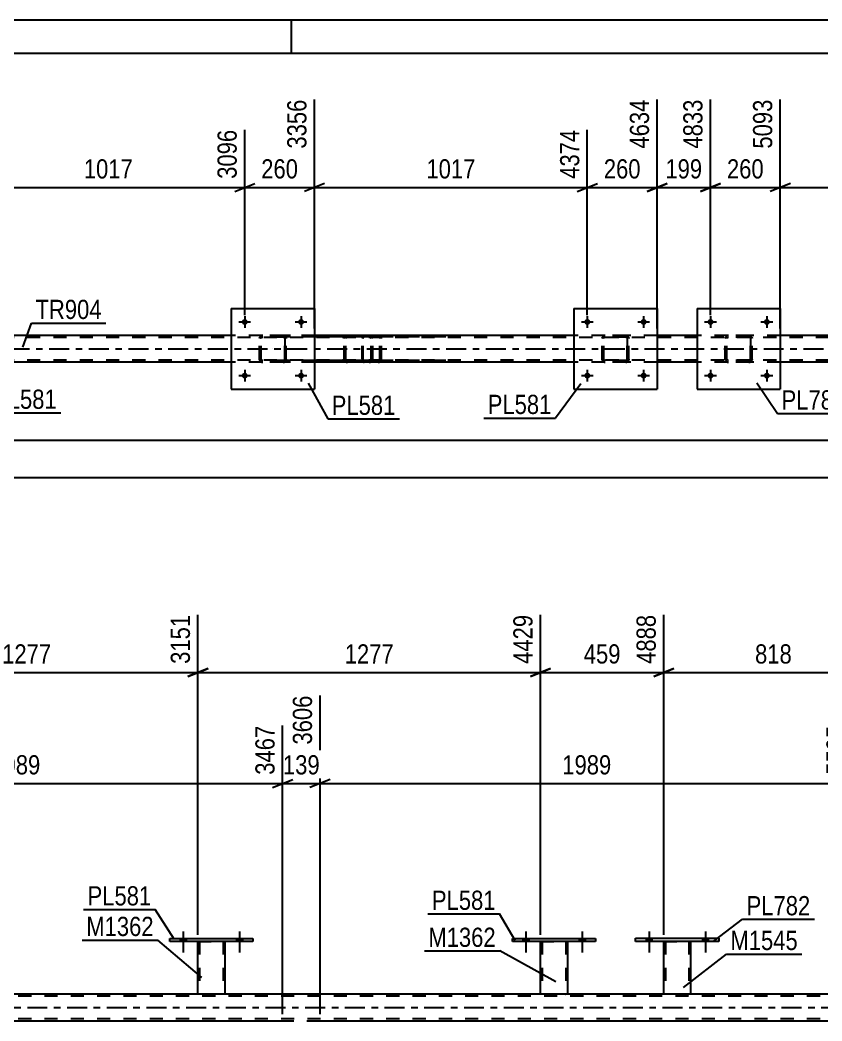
# Model space of a CAD drawing. Header units: millimetres. Extents: x 0 to 841, y 0 to 594.
# Drawn here: x 170.5 to 290.1, y 444.8 to 594 of the extents above; entities that cross this region are included whole.
import ezdxf

# ---------------------------------------------------------------- set-up
doc = ezdxf.new("R2010")
doc.units = ezdxf.units.MM
doc.linetypes.add('DXK_LINE_DOT2', pattern=[3.9198, 1.9599, -1.9599])
doc.linetypes.add('DXK_LINE_DOT3', pattern=[5.9187, 2.979, -0.9799, 0.9799, -0.9799])
doc.styles.add('Arial Narrow', font='ARIALN.TTF', dxfattribs={"height": 0.2})

# ---------------------------------------------------------------- blocks, each defined once
blk = doc.blocks.new('Unknown-283133210-1135')
at = {"color": 5, "linetype": 'Continuous'}
for p, q in [((841, 594), (0, 594)), ((211, 589), (211, 594)), ((836, 589), (5, 589))]:
    blk.add_line(p, q, dxfattribs=at)
blk = doc.blocks.new('Part-283133210-3733 - 3722')
at = {"color": 7, "linetype": 'DXK_LINE_DOT2'}
for p, q in [((741.94, 546.67), (80.19, 546.67)), ((214.45, 546.99), (202.05, 546.99)), ((265.53, 546.99), (253.13, 546.99)), ((283.9, 546.99), (271.5, 546.99)), ((741.94, 543.31), (80.19, 543.31)), ((214.45, 542.99), (202.05, 542.99)), ((265.53, 542.99), (253.13, 542.99)), ((283.9, 542.99), (271.5, 542.99))]:
    blk.add_line(p, q, dxfattribs=at)
at = {"color": 2, "linetype": 'Continuous'}
for p, q in [((202.05, 546.99), (163.37, 546.99)), ((253.13, 546.99), (214.45, 546.99)), ((271.5, 546.99), (265.53, 546.99)), ((304.21, 546.99), (283.9, 546.99)), ((202.05, 542.99), (163.37, 542.99)), ((253.13, 542.99), (214.45, 542.99)), ((271.5, 542.99), (265.53, 542.99)), ((304.21, 542.99), (283.9, 542.99))]:
    blk.add_line(p, q, dxfattribs=at)
at = {"color": 7, "linetype": 'DXK_LINE_DOT3'}
blk.add_line((80.19, 544.99), (741.94, 544.99), dxfattribs=at)
blk = doc.blocks.new('Part-283133210-3748 - 3722')
at = {"color": 2, "linetype": 'Continuous'}
for p, q in [((271.5, 550.98), (271.5, 538.98)), ((271.5, 550.98), (283.9, 550.98)), ((283.9, 550.98), (283.9, 538.98)), ((271.5, 538.98), (283.9, 538.98))]:
    blk.add_line(p, q, dxfattribs=at)
blk = doc.blocks.new('Part-283133210-3749 - 3722')
at = {"color": 7, "linetype": 'DXK_LINE_DOT2'}
for p, q in [((275.7, 546.5), (275.73, 546.69)), ((275.73, 546.69), (275.7, 546.5)), ((275.7, 543.46), (275.7, 546.5)), ((275.7, 543.46), (275.7, 546.5)), ((275.94, 546.5), (275.96, 546.6)), ((275.94, 543.46), (275.94, 546.5)), ((275.94, 543.46), (275.94, 546.5)), ((275.96, 546.6), (276.01, 546.67)), ((275.99, 546.95), (276.18, 546.98)), ((276.18, 546.98), (275.99, 546.95)), ((276.01, 546.67), (276.08, 546.73)), ((276.08, 546.73), (276.18, 546.74)), ((279.22, 546.98), (276.18, 546.98)), ((279.22, 546.74), (276.18, 546.74)), ((279.22, 546.98), (279.4, 546.95)), ((279.4, 546.95), (279.22, 546.98)), ((279.22, 546.74), (279.31, 546.73)), ((279.31, 546.73), (279.39, 546.67)), ((279.39, 546.67), (279.44, 546.6)), ((279.44, 546.6), (279.46, 546.5)), ((279.46, 543.46), (279.46, 546.5)), ((279.46, 546.5), (279.46, 543.46)), ((279.66, 546.69), (279.7, 546.5)), ((279.7, 546.5), (279.66, 546.69)), ((279.7, 543.46), (279.7, 546.5)), ((279.7, 543.46), (279.7, 546.5)), ((275.73, 543.28), (275.7, 543.46)), ((275.7, 543.46), (275.73, 543.28)), ((275.96, 543.37), (275.94, 543.46)), ((276.01, 543.3), (275.96, 543.37)), ((276.08, 543.24), (276.01, 543.3)), ((276.18, 543.22), (276.08, 543.24)), ((279.22, 543.22), (276.18, 543.22)), ((279.31, 543.24), (279.22, 543.22)), ((279.39, 543.3), (279.31, 543.24)), ((279.44, 543.37), (279.39, 543.3)), ((279.46, 543.46), (279.44, 543.37)), ((279.7, 543.46), (279.66, 543.28)), ((279.66, 543.28), (279.7, 543.46)), ((276.18, 542.98), (275.99, 543.02)), ((275.99, 543.02), (276.18, 542.98)), ((279.22, 542.98), (276.18, 542.98)), ((279.4, 543.02), (279.22, 542.98)), ((279.22, 542.98), (279.4, 543.02))]:
    blk.add_line(p, q, dxfattribs=at)
at = {"color": 7, "linetype": 'DXK_LINE_DOT3'}
blk.add_line((277.7, 544.98), (277.7, 544.98), dxfattribs=at)
at = {"color": 7, "linetype": 'DXK_LINE_DOT2'}
for centre, start, end in [((276.18, 546.5), 112.5, 157.5), ((276.18, 546.5), 112.5, 157.5), ((279.22, 546.5), 22.5, 67.5), ((279.22, 546.5), 22.5, 67.5), ((276.18, 543.46), 202.5, 247.5), ((276.18, 543.46), 202.5, 247.5), ((279.22, 543.46), 292.5, 337.5), ((279.22, 543.46), 292.5, 337.5)]:
    blk.add_arc(centre, 0.48, start, end, dxfattribs=at)
blk = doc.blocks.new('Part-283133210-3895 - 3722')
at = {"color": 7, "linetype": 'DXK_LINE_DOT2'}
for p, q in [((221.61, 546.69), (221.58, 546.51)), ((221.58, 543.47), (221.58, 546.51)), ((221.66, 546.85), (221.61, 546.69)), ((221.75, 546.95), (221.66, 546.85)), ((221.72, 546.51), (221.73, 546.6)), ((221.72, 543.47), (221.72, 546.51)), ((221.73, 546.6), (221.76, 546.68)), ((221.86, 546.99), (221.75, 546.95)), ((221.76, 546.68), (221.8, 546.73)), ((221.8, 546.73), (221.86, 546.75)), ((234.01, 546.99), (221.86, 546.99)), ((234.01, 546.75), (221.86, 546.75)), ((223.13, 546.75), (223.13, 546.99)), ((224.14, 546.95), (223.95, 546.99)), ((223.95, 546.75), (224.04, 546.73)), ((224.04, 546.73), (224.12, 546.68)), ((224.12, 546.68), (224.18, 546.6)), ((224.18, 546.6), (224.2, 546.51)), ((224.2, 543.47), (224.2, 546.51)), ((224.43, 546.59), (224.41, 546.69)), ((224.45, 546.51), (224.43, 546.59)), ((224.45, 543.47), (224.45, 546.51)), ((221.58, 543.47), (221.61, 543.28)), ((221.61, 543.28), (221.66, 543.13)), ((221.73, 543.37), (221.72, 543.47)), ((221.76, 543.3), (221.73, 543.37)), ((221.8, 543.24), (221.76, 543.3)), ((221.86, 543.23), (221.8, 543.24)), ((234.01, 543.23), (221.86, 543.23)), ((223.13, 542.99), (223.13, 543.23)), ((224.04, 543.24), (223.95, 543.23)), ((224.12, 543.3), (224.04, 543.24)), ((224.18, 543.37), (224.12, 543.3)), ((224.2, 543.47), (224.18, 543.37)), ((224.41, 543.28), (224.43, 543.38)), ((224.43, 543.38), (224.45, 543.47)), ((221.66, 543.13), (221.75, 543.02)), ((221.75, 543.02), (221.86, 542.99)), ((234.01, 542.99), (221.86, 542.99)), ((223.95, 542.99), (224.14, 543.02))]:
    blk.add_line(p, q, dxfattribs=at)
for centre, start, end in [((223.96, 546.49), 23.8494, 68.8059), ((223.96, 543.48), 291.1941, 336.1506)]:
    blk.add_arc(centre, 0.492, start, end, dxfattribs=at)
blk = doc.blocks.new('Part-283133210-3764 - 3722')
at = {"color": 2, "linetype": 'Continuous'}
for p, q in [((202.05, 550.98), (202.05, 538.98)), ((202.05, 550.98), (214.45, 550.98)), ((214.45, 550.98), (214.45, 538.98)), ((202.05, 538.98), (214.45, 538.98))]:
    blk.add_line(p, q, dxfattribs=at)
blk = doc.blocks.new('Part-283133210-3765 - 3722')
at = {"color": 7, "linetype": 'DXK_LINE_DOT2'}
for p, q in [((206.25, 546.5), (206.29, 546.69)), ((206.29, 546.69), (206.25, 546.5)), ((206.25, 543.46), (206.25, 546.5)), ((206.25, 543.46), (206.25, 546.5)), ((206.49, 546.5), (206.51, 546.6)), ((206.49, 543.46), (206.49, 546.5)), ((206.49, 543.46), (206.49, 546.5)), ((206.51, 546.6), (206.56, 546.67)), ((206.55, 546.95), (206.73, 546.98)), ((206.73, 546.98), (206.55, 546.95)), ((206.56, 546.67), (206.64, 546.73)), ((206.64, 546.73), (206.73, 546.74)), ((209.77, 546.98), (206.73, 546.98)), ((209.77, 546.74), (206.73, 546.74)), ((209.77, 546.98), (209.96, 546.95)), ((209.96, 546.95), (209.77, 546.98)), ((209.77, 546.74), (209.86, 546.73)), ((209.86, 546.73), (209.94, 546.67)), ((209.94, 546.67), (209.99, 546.6)), ((209.99, 546.6), (210.01, 546.5)), ((210.01, 543.46), (210.01, 546.5)), ((210.01, 546.5), (210.01, 543.46)), ((210.22, 546.69), (210.25, 546.5)), ((210.25, 546.5), (210.22, 546.69)), ((210.25, 543.46), (210.25, 546.5)), ((210.25, 543.46), (210.25, 546.5)), ((206.29, 543.28), (206.25, 543.46)), ((206.25, 543.46), (206.29, 543.28)), ((206.51, 543.37), (206.49, 543.46)), ((206.56, 543.3), (206.51, 543.37)), ((206.64, 543.24), (206.56, 543.3)), ((206.73, 543.22), (206.64, 543.24)), ((209.77, 543.22), (206.73, 543.22)), ((209.86, 543.24), (209.77, 543.22)), ((209.94, 543.3), (209.86, 543.24)), ((209.99, 543.37), (209.94, 543.3)), ((210.01, 543.46), (209.99, 543.37)), ((210.25, 543.46), (210.22, 543.28)), ((210.22, 543.28), (210.25, 543.46)), ((206.73, 542.98), (206.55, 543.02)), ((206.55, 543.02), (206.73, 542.98)), ((209.77, 542.98), (206.73, 542.98)), ((209.96, 543.02), (209.77, 542.98)), ((209.77, 542.98), (209.96, 543.02))]:
    blk.add_line(p, q, dxfattribs=at)
at = {"color": 7, "linetype": 'DXK_LINE_DOT3'}
blk.add_line((208.25, 544.98), (208.25, 544.98), dxfattribs=at)
at = {"color": 7, "linetype": 'DXK_LINE_DOT2'}
for centre, start, end in [((206.73, 546.5), 112.5, 157.5), ((206.73, 546.5), 112.5, 157.5), ((209.77, 546.5), 22.5, 67.5), ((209.77, 546.5), 22.5, 67.5), ((206.73, 543.46), 202.5, 247.5), ((206.73, 543.46), 202.5, 247.5), ((209.77, 543.46), 292.5, 337.5), ((209.77, 543.46), 292.5, 337.5)]:
    blk.add_arc(centre, 0.48, start, end, dxfattribs=at)
blk = doc.blocks.new('Part-283133210-3770 - 3722')
at = {"color": 2, "linetype": 'Continuous'}
for p, q in [((253.13, 550.98), (253.13, 538.98)), ((253.13, 550.98), (265.53, 550.98)), ((265.53, 550.98), (265.53, 538.98)), ((253.13, 538.98), (265.53, 538.98))]:
    blk.add_line(p, q, dxfattribs=at)
blk = doc.blocks.new('Part-283133210-3771 - 3722')
at = {"color": 7, "linetype": 'DXK_LINE_DOT2'}
for p, q in [((257.33, 546.5), (257.37, 546.69)), ((257.37, 546.69), (257.33, 546.5)), ((257.33, 543.46), (257.33, 546.5)), ((257.33, 543.46), (257.33, 546.5)), ((257.57, 546.5), (257.59, 546.6)), ((257.57, 543.46), (257.57, 546.5)), ((257.57, 543.46), (257.57, 546.5)), ((257.59, 546.6), (257.64, 546.67)), ((257.63, 546.95), (257.81, 546.98)), ((257.81, 546.98), (257.63, 546.95)), ((257.64, 546.67), (257.72, 546.73)), ((257.72, 546.73), (257.81, 546.74)), ((260.85, 546.98), (257.81, 546.98)), ((260.85, 546.74), (257.81, 546.74)), ((260.85, 546.98), (261.04, 546.95)), ((261.04, 546.95), (260.85, 546.98)), ((260.85, 546.74), (260.94, 546.73)), ((260.94, 546.73), (261.02, 546.67)), ((261.02, 546.67), (261.07, 546.6)), ((261.07, 546.6), (261.09, 546.5)), ((261.09, 543.46), (261.09, 546.5)), ((261.09, 546.5), (261.09, 543.46)), ((261.3, 546.69), (261.33, 546.5)), ((261.33, 546.5), (261.3, 546.69)), ((261.33, 543.46), (261.33, 546.5)), ((261.33, 543.46), (261.33, 546.5)), ((257.37, 543.28), (257.33, 543.46)), ((257.33, 543.46), (257.37, 543.28)), ((257.59, 543.37), (257.57, 543.46)), ((257.64, 543.3), (257.59, 543.37)), ((257.72, 543.24), (257.64, 543.3)), ((257.81, 543.22), (257.72, 543.24)), ((260.85, 543.22), (257.81, 543.22)), ((260.94, 543.24), (260.85, 543.22)), ((261.02, 543.3), (260.94, 543.24)), ((261.07, 543.37), (261.02, 543.3)), ((261.09, 543.46), (261.07, 543.37)), ((261.33, 543.46), (261.3, 543.28)), ((261.3, 543.28), (261.33, 543.46)), ((257.81, 542.98), (257.63, 543.02)), ((257.63, 543.02), (257.81, 542.98)), ((260.85, 542.98), (257.81, 542.98)), ((261.04, 543.02), (260.85, 542.98)), ((260.85, 542.98), (261.04, 543.02))]:
    blk.add_line(p, q, dxfattribs=at)
at = {"color": 7, "linetype": 'DXK_LINE_DOT3'}
blk.add_line((259.33, 544.98), (259.33, 544.98), dxfattribs=at)
at = {"color": 7, "linetype": 'DXK_LINE_DOT2'}
for centre, start, end in [((257.81, 546.5), 112.5, 157.5), ((257.81, 546.5), 112.5, 157.5), ((260.85, 546.5), 22.5, 67.5), ((260.85, 546.5), 22.5, 67.5), ((257.81, 543.46), 202.5, 247.5), ((257.81, 543.46), 202.5, 247.5), ((260.85, 543.46), 292.5, 337.5), ((260.85, 543.46), 292.5, 337.5)]:
    blk.add_arc(centre, 0.48, start, end, dxfattribs=at)
blk = doc.blocks.new('Part-283133210-3902 - 3722')
at = {"color": 7, "linetype": 'DXK_LINE_DOT2'}
for p, q in [((222.62, 546.99), (207.63, 546.99)), ((222.62, 546.75), (207.63, 546.75)), ((218.89, 546.59), (218.88, 546.51)), ((218.88, 543.47), (218.88, 546.51)), ((218.91, 546.69), (218.89, 546.59)), ((219.13, 546.51), (219.15, 546.6)), ((219.13, 543.47), (219.13, 546.51)), ((219.15, 546.6), (219.21, 546.68)), ((219.39, 546.99), (219.19, 546.95)), ((219.21, 546.68), (219.29, 546.73)), ((219.29, 546.73), (219.39, 546.75)), ((222.82, 546.95), (222.62, 546.99)), ((222.62, 546.75), (222.72, 546.73)), ((222.72, 546.73), (222.8, 546.68)), ((222.8, 546.68), (222.86, 546.6)), ((222.86, 546.6), (222.88, 546.51)), ((222.88, 543.47), (222.88, 546.51)), ((223.11, 546.59), (223.09, 546.69)), ((223.13, 546.51), (223.11, 546.59)), ((223.13, 543.47), (223.13, 546.51)), ((222.62, 543.23), (207.63, 543.23)), ((218.88, 543.47), (218.89, 543.38)), ((218.89, 543.38), (218.91, 543.28)), ((219.15, 543.37), (219.13, 543.47)), ((219.21, 543.3), (219.15, 543.37)), ((219.29, 543.24), (219.21, 543.3)), ((219.39, 543.23), (219.29, 543.24)), ((222.72, 543.24), (222.62, 543.23)), ((222.8, 543.3), (222.72, 543.24)), ((222.86, 543.37), (222.8, 543.3)), ((222.88, 543.47), (222.86, 543.37)), ((223.09, 543.28), (223.11, 543.38)), ((223.11, 543.38), (223.13, 543.47)), ((222.62, 542.99), (207.63, 542.99)), ((219.19, 543.02), (219.39, 542.99)), ((222.62, 542.99), (222.82, 543.02))]:
    blk.add_line(p, q, dxfattribs=at)
for centre, start, end in [((219.37, 546.49), 110.7583, 155.68), ((222.64, 546.49), 24.32, 69.2417), ((219.37, 543.49), 204.32, 249.2417), ((222.64, 543.49), 290.7583, 335.68)]:
    blk.add_arc(centre, 0.496, start, end, dxfattribs=at)
blk = doc.blocks.new('Bolt-283133210-3991 - 3722')
at = {"linetype": 'Continuous'}
for points in [[(255.57, 540.99, -1), (254.69, 540.99, -1)], [(263.97, 540.99, -1), (263.09, 540.99, -1)]]:
    blk.add_hatch(color=1, dxfattribs=at).paths.add_polyline_path(points)
at = {"color": 1, "linetype": 'Continuous'}
for p, q in [((255.13, 541.87), (255.13, 540.11)), ((263.53, 541.87), (263.53, 540.11)), ((254.25, 540.99), (256.01, 540.99)), ((262.65, 540.99), (264.41, 540.99))]:
    blk.add_line(p, q, dxfattribs=at)
blk = doc.blocks.new('Bolt-283133210-3992 - 3722')
at = {"linetype": 'Continuous'}
for points in [[(255.57, 548.99, -1), (254.69, 548.99, -1)], [(263.97, 548.99, -1), (263.09, 548.99, -1)]]:
    blk.add_hatch(color=1, dxfattribs=at).paths.add_polyline_path(points)
at = {"color": 1, "linetype": 'Continuous'}
for p, q in [((255.13, 549.87), (255.13, 548.11)), ((263.53, 549.87), (263.53, 548.11)), ((254.25, 548.99), (256.01, 548.99)), ((262.65, 548.99), (264.41, 548.99))]:
    blk.add_line(p, q, dxfattribs=at)
blk = doc.blocks.new('Bolt-283133210-3993 - 3722')
at = {"linetype": 'Continuous'}
for points in [[(204.49, 540.99, -1), (203.61, 540.99, -1)], [(212.89, 540.99, -1), (212.01, 540.99, -1)]]:
    blk.add_hatch(color=1, dxfattribs=at).paths.add_polyline_path(points)
at = {"color": 1, "linetype": 'Continuous'}
for p, q in [((204.05, 541.87), (204.05, 540.11)), ((212.45, 541.87), (212.45, 540.11)), ((203.17, 540.99), (204.93, 540.99)), ((211.57, 540.99), (213.33, 540.99))]:
    blk.add_line(p, q, dxfattribs=at)
blk = doc.blocks.new('Bolt-283133210-3994 - 3722')
at = {"linetype": 'Continuous'}
for points in [[(204.49, 548.99, -1), (203.61, 548.99, -1)], [(212.89, 548.99, -1), (212.01, 548.99, -1)]]:
    blk.add_hatch(color=1, dxfattribs=at).paths.add_polyline_path(points)
at = {"color": 1, "linetype": 'Continuous'}
for p, q in [((204.05, 549.87), (204.05, 548.11)), ((212.45, 549.87), (212.45, 548.11)), ((203.17, 548.99), (204.93, 548.99)), ((211.57, 548.99), (213.33, 548.99))]:
    blk.add_line(p, q, dxfattribs=at)
blk = doc.blocks.new('Bolt-283133210-3999 - 3722')
at = {"linetype": 'Continuous'}
for points in [[(273.94, 540.99, -1), (273.06, 540.99, -1)], [(282.34, 540.99, -1), (281.46, 540.99, -1)]]:
    blk.add_hatch(color=1, dxfattribs=at).paths.add_polyline_path(points)
at = {"color": 1, "linetype": 'Continuous'}
for p, q in [((273.5, 541.87), (273.5, 540.11)), ((281.9, 541.87), (281.9, 540.11)), ((272.62, 540.99), (274.38, 540.99)), ((281.02, 540.99), (282.78, 540.99))]:
    blk.add_line(p, q, dxfattribs=at)
blk = doc.blocks.new('Bolt-283133210-4011 - 3722')
at = {"linetype": 'Continuous'}
for points in [[(273.94, 548.99, -1), (273.06, 548.99, -1)], [(282.34, 548.99, -1), (281.46, 548.99, -1)]]:
    blk.add_hatch(color=1, dxfattribs=at).paths.add_polyline_path(points)
at = {"color": 1, "linetype": 'Continuous'}
for p, q in [((273.5, 549.87), (273.5, 548.11)), ((281.9, 549.87), (281.9, 548.11)), ((272.62, 548.99), (274.38, 548.99)), ((281.02, 548.99), (282.78, 548.99))]:
    blk.add_line(p, q, dxfattribs=at)
blk = doc.blocks.new('Bolt-283133210-1954 - 1918')
at = {"linetype": 'Continuous'}
for points in [[(263.89, 456.63), (264.77, 456.63), (264.77, 457.11), (263.89, 457.11)], [(272.29, 456.63), (273.17, 456.63), (273.17, 457.11), (272.29, 457.11)]]:
    blk.add_hatch(color=1, dxfattribs=at).paths.add_polyline_path(points)
at = {"color": 1, "linetype": 'Continuous'}
for p, q in [((264.33, 458.11), (264.33, 454.99)), ((272.73, 458.11), (272.73, 454.99)), ((263.89, 457.11), (263.89, 456.63)), ((264.77, 457.11), (264.77, 456.63)), ((272.29, 457.11), (272.29, 456.63)), ((273.17, 457.11), (273.17, 456.63))]:
    blk.add_line(p, q, dxfattribs=at)
blk = doc.blocks.new('Part-283133210-2022 - 1918')
at = {"color": 7, "linetype": 'DXK_LINE_DOT2'}
for p, q in [((732.77, 448.46), (71.02, 448.46)), ((201.08, 448.78), (197.08, 448.78)), ((252.16, 448.78), (248.16, 448.78)), ((732.77, 445.1), (71.02, 445.1)), ((215.28, 444.78), (209.7, 444.78))]:
    blk.add_line(p, q, dxfattribs=at)
at = {"color": 2, "linetype": 'Continuous'}
for p, q in [((197.08, 448.78), (150, 448.78)), ((248.16, 448.78), (201.08, 448.78)), ((299.24, 448.78), (252.16, 448.78)), ((209.7, 444.78), (130.14, 444.78)), ((294.84, 444.78), (215.28, 444.78))]:
    blk.add_line(p, q, dxfattribs=at)
at = {"color": 7, "linetype": 'DXK_LINE_DOT3'}
blk.add_line((71.02, 446.78), (732.77, 446.78), dxfattribs=at)
blk = doc.blocks.new('Bolt-283133210-1959 - 1918')
at = {"linetype": 'Continuous'}
for points in [[(194.44, 456.62), (195.32, 456.62), (195.32, 457.1), (194.44, 457.1)], [(202.84, 456.62), (203.72, 456.62), (203.72, 457.1), (202.84, 457.1)]]:
    blk.add_hatch(color=1, dxfattribs=at).paths.add_polyline_path(points)
at = {"color": 1, "linetype": 'Continuous'}
for p, q in [((194.88, 458.1), (194.88, 454.98)), ((203.28, 458.1), (203.28, 454.98)), ((194.44, 457.1), (194.44, 456.62)), ((195.32, 457.1), (195.32, 456.62)), ((202.84, 457.1), (202.84, 456.62)), ((203.72, 457.1), (203.72, 456.62))]:
    blk.add_line(p, q, dxfattribs=at)
blk = doc.blocks.new('Bolt-283133210-1960 - 1918')
at = {"linetype": 'Continuous'}
for points in [[(194.44, 456.62), (195.32, 456.62), (195.32, 457.1), (194.44, 457.1)], [(202.84, 456.62), (203.72, 456.62), (203.72, 457.1), (202.84, 457.1)]]:
    blk.add_hatch(color=1, dxfattribs=at).paths.add_polyline_path(points)
at = {"color": 1, "linetype": 'Continuous'}
for p, q in [((194.88, 458.1), (194.88, 454.98)), ((203.28, 458.1), (203.28, 454.98)), ((194.44, 457.1), (194.44, 456.62)), ((195.32, 457.1), (195.32, 456.62)), ((202.84, 457.1), (202.84, 456.62)), ((203.72, 457.1), (203.72, 456.62))]:
    blk.add_line(p, q, dxfattribs=at)
blk = doc.blocks.new('Bolt-283133210-1961 - 1918')
at = {"linetype": 'Continuous'}
for points in [[(245.52, 456.62), (246.4, 456.62), (246.4, 457.1), (245.52, 457.1)], [(253.92, 456.62), (254.8, 456.62), (254.8, 457.1), (253.92, 457.1)]]:
    blk.add_hatch(color=1, dxfattribs=at).paths.add_polyline_path(points)
at = {"color": 1, "linetype": 'Continuous'}
for p, q in [((245.96, 458.1), (245.96, 454.98)), ((254.36, 458.1), (254.36, 454.98)), ((245.52, 457.1), (245.52, 456.62)), ((246.4, 457.1), (246.4, 456.62)), ((253.92, 457.1), (253.92, 456.62)), ((254.8, 457.1), (254.8, 456.62))]:
    blk.add_line(p, q, dxfattribs=at)
blk = doc.blocks.new('Bolt-283133210-1962 - 1918')
at = {"linetype": 'Continuous'}
for points in [[(245.52, 456.62), (246.4, 456.62), (246.4, 457.1), (245.52, 457.1)], [(253.92, 456.62), (254.8, 456.62), (254.8, 457.1), (253.92, 457.1)]]:
    blk.add_hatch(color=1, dxfattribs=at).paths.add_polyline_path(points)
at = {"color": 1, "linetype": 'Continuous'}
for p, q in [((245.96, 458.1), (245.96, 454.98)), ((254.36, 458.1), (254.36, 454.98)), ((245.52, 457.1), (245.52, 456.62)), ((246.4, 457.1), (246.4, 456.62)), ((253.92, 457.1), (253.92, 456.62)), ((254.8, 457.1), (254.8, 456.62))]:
    blk.add_line(p, q, dxfattribs=at)
blk = doc.blocks.new('Part-283133210-2077 - 1918')
at = {"color": 2, "linetype": 'Continuous'}
for p, q in [((262.33, 456.63), (262.33, 457.11)), ((262.33, 457.11), (274.73, 457.11)), ((274.73, 456.63), (262.33, 456.63)), ((274.73, 457.11), (274.73, 456.63))]:
    blk.add_line(p, q, dxfattribs=at)
blk = doc.blocks.new('Part-283133210-2082 - 1918')
at = {"color": 2, "linetype": 'Continuous'}
for p, q in [((266.53, 448.79), (266.53, 456.63)), ((270.53, 456.63), (270.53, 448.79)), ((270.49, 448.79), (266.53, 448.79)), ((270.53, 448.79), (270.49, 448.79))]:
    blk.add_line(p, q, dxfattribs=at)
at = {"color": 7, "linetype": 'DXK_LINE_DOT2'}
for p, q in [((266.53, 456.63), (270.53, 456.63)), ((266.53, 456.63), (266.53, 456.63)), ((266.53, 456.63), (266.53, 456.63)), ((266.77, 456.63), (266.77, 448.79)), ((270.29, 456.63), (270.29, 448.79)), ((270.53, 456.63), (270.53, 456.63)), ((270.53, 456.63), (270.53, 456.63)), ((270.21, 448.79), (270.23, 448.79)), ((270.23, 448.79), (270.27, 448.79)), ((270.27, 448.79), (270.29, 448.79))]:
    blk.add_line(p, q, dxfattribs=at)
blk = doc.blocks.new('Part-283133210-2127 - 1918')
at = {"color": 2, "linetype": 'Continuous'}
for p, q in [((192.88, 456.62), (192.88, 457.1)), ((192.88, 457.1), (205.28, 457.1)), ((205.28, 456.62), (192.88, 456.62)), ((205.28, 457.1), (205.28, 456.62))]:
    blk.add_line(p, q, dxfattribs=at)
blk = doc.blocks.new('Part-283133210-2132 - 1918')
at = {"color": 7, "linetype": 'DXK_LINE_DOT2'}
for p, q in [((197.08, 456.63), (201.08, 456.63)), ((197.08, 456.62), (197.08, 456.63)), ((197.08, 456.63), (197.08, 456.62)), ((197.32, 456.63), (197.32, 448.78)), ((200.84, 456.63), (200.84, 448.78)), ((201.08, 456.63), (201.08, 456.62)), ((201.08, 456.62), (201.08, 456.63)), ((200.82, 448.78), (200.84, 448.78))]:
    blk.add_line(p, q, dxfattribs=at)
at = {"color": 2, "linetype": 'Continuous'}
for p, q in [((197.08, 448.78), (197.08, 456.62)), ((201.08, 456.62), (201.08, 448.78)), ((201.04, 448.78), (197.08, 448.78)), ((201.08, 448.78), (201.04, 448.78))]:
    blk.add_line(p, q, dxfattribs=at)
blk = doc.blocks.new('Part-283133210-2137 - 1918')
at = {"color": 2, "linetype": 'Continuous'}
for p, q in [((243.96, 456.62), (243.96, 457.1)), ((243.96, 457.1), (256.36, 457.1)), ((256.36, 456.62), (243.96, 456.62)), ((256.36, 457.1), (256.36, 456.62))]:
    blk.add_line(p, q, dxfattribs=at)
blk = doc.blocks.new('Part-283133210-2142 - 1918')
at = {"color": 7, "linetype": 'DXK_LINE_DOT2'}
for p, q in [((248.16, 456.63), (252.16, 456.63)), ((248.16, 456.62), (248.16, 456.63)), ((248.16, 456.63), (248.16, 456.62)), ((248.4, 456.63), (248.4, 448.78)), ((251.92, 456.63), (251.92, 448.78)), ((252.16, 456.63), (252.16, 456.62)), ((252.16, 456.62), (252.16, 456.63)), ((251.9, 448.78), (251.92, 448.78))]:
    blk.add_line(p, q, dxfattribs=at)
at = {"color": 2, "linetype": 'Continuous'}
for p, q in [((248.16, 448.78), (248.16, 456.62)), ((252.16, 456.62), (252.16, 448.78)), ((252.12, 448.78), (248.16, 448.78)), ((252.16, 448.78), (252.12, 448.78))]:
    blk.add_line(p, q, dxfattribs=at)
blk = doc.blocks.new('Bolt-283133210-2453 - 1918')
at = {"linetype": 'Continuous'}
for points in [[(263.89, 456.63), (264.77, 456.63), (264.77, 457.11), (263.89, 457.11)], [(272.29, 456.63), (273.17, 456.63), (273.17, 457.11), (272.29, 457.11)]]:
    blk.add_hatch(color=1, dxfattribs=at).paths.add_polyline_path(points)
at = {"color": 1, "linetype": 'Continuous'}
for p, q in [((264.33, 458.11), (264.33, 454.99)), ((272.73, 458.11), (272.73, 454.99)), ((263.89, 457.11), (263.89, 456.63)), ((264.77, 457.11), (264.77, 456.63)), ((272.29, 457.11), (272.29, 456.63)), ((273.17, 457.11), (273.17, 456.63))]:
    blk.add_line(p, q, dxfattribs=at)
blk = doc.blocks.new('StraightDimension-283133210-11786 - 3722')
at = {"color": 7, "linetype": 'Continuous'}
for p, q in [((283.9, 547.99), (283.9, 582.15)), ((306.21, 549.99), (306.21, 577.65)), ((285.4, 569.63), (282.4, 568.43)), ((283.9, 569.03), (306.21, 569.03)), ((304.71, 568.43), (307.71, 569.63))]:
    blk.add_line(p, q, dxfattribs=at)
at = {"color": 0}
blk.add_wipeout([(298.4, 569.78), (298.4, 573.98), (291.71, 573.98), (291.71, 569.78)], dxfattribs=at)
at = {"color": 3, "style": 'Arial Narrow'}
blk.add_text('558', height=2.863, dxfattribs=at).set_placement((292.31, 570.38))
at = {"color": 0, "linetype": 'Continuous'}
blk.add_wipeout([(305.61, 578.25), (301.41, 578.25), (301.41, 569.73), (305.61, 569.73)], dxfattribs=at)
at = {"color": 3, "linetype": 'Continuous', "style": 'Arial Narrow'}
blk.add_text('5651', height=2.863, rotation=90.0002, dxfattribs=at).set_placement((305.01, 570.33))
blk = doc.blocks.new('StraightDimension-283133210-11790 - 3722')
at = {"color": 7, "linetype": 'Continuous'}
for p, q in [((214.45, 547.99), (214.45, 582.15)), ((255.13, 549.99), (255.13, 577.65)), ((215.95, 569.63), (212.95, 568.43)), ((214.45, 569.03), (255.13, 569.03)), ((253.63, 568.43), (256.63, 569.63))]:
    blk.add_line(p, q, dxfattribs=at)
at = {"color": 0}
blk.add_wipeout([(239.05, 569.78), (239.05, 573.98), (230.54, 573.98), (230.54, 569.78)], dxfattribs=at)
at = {"color": 3, "style": 'Arial Narrow'}
blk.add_text('1017', height=2.863, dxfattribs=at).set_placement((231.14, 570.38))
at = {"color": 0, "linetype": 'Continuous'}
blk.add_wipeout([(254.53, 578.25), (250.33, 578.25), (250.33, 569.73), (254.53, 569.73)], dxfattribs=at)
at = {"color": 3, "linetype": 'Continuous', "style": 'Arial Narrow'}
blk.add_text('4374', height=2.863, rotation=90.0002, dxfattribs=at).set_placement((253.93, 570.33))
blk = doc.blocks.new('StraightDimension-283133210-11787 - 3722')
at = {"color": 7, "linetype": 'Continuous'}
for p, q in [((273.5, 549.99), (273.5, 582.15)), ((283.9, 547.99), (283.9, 582.15)), ((272, 568.43), (275, 569.63)), ((273.5, 569.03), (283.9, 569.03)), ((285.4, 569.63), (282.4, 568.43))]:
    blk.add_line(p, q, dxfattribs=at)
at = {"color": 0}
blk.add_wipeout([(282.04, 569.78), (282.04, 573.98), (275.35, 573.98), (275.35, 569.78)], dxfattribs=at)
at = {"color": 3, "style": 'Arial Narrow'}
blk.add_text('260', height=2.863, dxfattribs=at).set_placement((275.95, 570.38))
at = {"color": 0, "linetype": 'Continuous'}
blk.add_wipeout([(283.3, 582.75), (279.1, 582.75), (279.1, 574.23), (283.3, 574.23)], dxfattribs=at)
at = {"color": 3, "linetype": 'Continuous', "style": 'Arial Narrow'}
blk.add_text('5093', height=2.863, rotation=90.0002, dxfattribs=at).set_placement((282.7, 574.83))
blk = doc.blocks.new('StraightDimension-283133210-11788 - 3722')
at = {"color": 7, "linetype": 'Continuous'}
for p, q in [((265.53, 547.99), (265.53, 582.15)), ((273.5, 549.99), (273.5, 582.15)), ((264.03, 568.43), (267.03, 569.63)), ((265.53, 569.03), (273.5, 569.03)), ((275, 569.63), (272, 568.43))]:
    blk.add_line(p, q, dxfattribs=at)
at = {"color": 0}
blk.add_wipeout([(272.86, 569.78), (272.86, 573.98), (266.17, 573.98), (266.17, 569.78)], dxfattribs=at)
at = {"color": 3, "style": 'Arial Narrow'}
blk.add_text('199', height=2.863, dxfattribs=at).set_placement((266.77, 570.38))
at = {"color": 0, "linetype": 'Continuous'}
blk.add_wipeout([(272.9, 582.75), (268.7, 582.75), (268.7, 574.23), (272.9, 574.23)], dxfattribs=at)
at = {"color": 3, "linetype": 'Continuous', "style": 'Arial Narrow'}
blk.add_text('4833', height=2.863, rotation=90.0002, dxfattribs=at).set_placement((272.3, 574.83))
blk = doc.blocks.new('StraightDimension-283133210-11792 - 3722')
at = {"color": 7, "linetype": 'Continuous'}
for p, q in [((163.37, 547.99), (163.37, 582.15)), ((204.05, 549.99), (204.05, 577.65)), ((164.87, 569.63), (161.87, 568.43)), ((163.37, 569.03), (204.05, 569.03)), ((202.55, 568.43), (205.55, 569.63))]:
    blk.add_line(p, q, dxfattribs=at)
at = {"color": 0}
blk.add_wipeout([(187.97, 569.78), (187.97, 573.98), (179.46, 573.98), (179.46, 569.78)], dxfattribs=at)
at = {"color": 3, "style": 'Arial Narrow'}
blk.add_text('1017', height=2.863, dxfattribs=at).set_placement((180.06, 570.38))
at = {"color": 0, "linetype": 'Continuous'}
blk.add_wipeout([(203.45, 578.25), (199.25, 578.25), (199.25, 569.73), (203.45, 569.73)], dxfattribs=at)
at = {"color": 3, "linetype": 'Continuous', "style": 'Arial Narrow'}
blk.add_text('3096', height=2.863, rotation=90.0002, dxfattribs=at).set_placement((202.85, 570.33))
blk = doc.blocks.new('StraightDimension-283133210-4021 - 3722')
at = {"color": 7, "linetype": 'Continuous'}
blk.add_line((79.55, 525.78), (779.7, 525.78), dxfattribs=at)
blk = doc.blocks.new('StraightDimension-283133210-4042 - 3722')
at = {"color": 7, "linetype": 'Continuous'}
blk.add_line((80.19, 531.39), (779.06, 531.39), dxfattribs=at)
blk = doc.blocks.new('StraightDimension-283133210-11789 - 3722')
at = {"color": 7, "linetype": 'Continuous'}
for p, q in [((265.53, 547.99), (265.53, 582.15)), ((255.13, 549.99), (255.13, 577.65)), ((253.63, 568.43), (256.63, 569.63)), ((255.13, 569.03), (265.53, 569.03)), ((267.03, 569.63), (264.03, 568.43))]:
    blk.add_line(p, q, dxfattribs=at)
at = {"color": 0}
blk.add_wipeout([(263.67, 569.78), (263.67, 573.98), (256.99, 573.98), (256.99, 569.78)], dxfattribs=at)
at = {"color": 3, "style": 'Arial Narrow'}
blk.add_text('260', height=2.863, dxfattribs=at).set_placement((257.59, 570.38))
at = {"color": 0, "linetype": 'Continuous'}
blk.add_wipeout([(264.93, 582.75), (260.73, 582.75), (260.73, 574.23), (264.93, 574.23)], dxfattribs=at)
at = {"color": 3, "linetype": 'Continuous', "style": 'Arial Narrow'}
blk.add_text('4634', height=2.863, rotation=90.0002, dxfattribs=at).set_placement((264.33, 574.83))
blk = doc.blocks.new('StraightDimension-283133210-11791 - 3722')
at = {"color": 7, "linetype": 'Continuous'}
for p, q in [((214.45, 547.99), (214.45, 582.15)), ((204.05, 549.99), (204.05, 577.65)), ((202.55, 568.43), (205.55, 569.63)), ((204.05, 569.03), (214.45, 569.03)), ((215.95, 569.63), (212.95, 568.43))]:
    blk.add_line(p, q, dxfattribs=at)
at = {"color": 0}
blk.add_wipeout([(212.59, 569.78), (212.59, 573.98), (205.91, 573.98), (205.91, 569.78)], dxfattribs=at)
at = {"color": 3, "style": 'Arial Narrow'}
blk.add_text('260', height=2.863, dxfattribs=at).set_placement((206.51, 570.38))
at = {"color": 0, "linetype": 'Continuous'}
blk.add_wipeout([(213.85, 582.75), (209.65, 582.75), (209.65, 574.23), (213.85, 574.23)], dxfattribs=at)
at = {"color": 3, "linetype": 'Continuous', "style": 'Arial Narrow'}
blk.add_text('3356', height=2.863, rotation=90.0002, dxfattribs=at).set_placement((213.25, 574.83))
blk = doc.blocks.new('StraightDimension-283133210-3075 - 1918')
at = {"color": 7, "linetype": 'Continuous'}
for p, q in [((215.28, 445.78), (215.28, 493.31)), ((294.84, 445.78), (294.84, 488.81)), ((216.78, 480.79), (213.78, 479.59)), ((293.34, 479.59), (296.34, 480.79)), ((215.28, 480.19), (294.84, 480.19))]:
    blk.add_line(p, q, dxfattribs=at)
at = {"color": 0}
blk.add_wipeout([(259.31, 480.94), (259.31, 485.14), (250.8, 485.14), (250.8, 480.94)], dxfattribs=at)
at = {"color": 3, "style": 'Arial Narrow'}
blk.add_text('1989', height=2.863, dxfattribs=at).set_placement((251.4, 481.54))
at = {"color": 0, "linetype": 'Continuous'}
blk.add_wipeout([(294.24, 489.41), (290.04, 489.41), (290.04, 480.89), (294.24, 480.89)], dxfattribs=at)
at = {"color": 3, "linetype": 'Continuous', "style": 'Arial Narrow'}
blk.add_text('5595', height=2.863, rotation=90.0002, dxfattribs=at).set_placement((293.64, 481.49))
blk = doc.blocks.new('StraightDimension-283133210-3056 - 1918')
at = {"color": 7, "linetype": 'Continuous'}
for p, q in [((215.28, 445.78), (215.28, 493.31)), ((209.7, 445.78), (209.7, 488.81)), ((208.2, 479.59), (211.2, 480.79)), ((216.78, 480.79), (213.78, 479.59)), ((209.7, 480.19), (215.28, 480.19))]:
    blk.add_line(p, q, dxfattribs=at)
at = {"color": 0}
blk.add_wipeout([(215.83, 480.94), (215.83, 485.14), (209.15, 485.14), (209.15, 480.94)], dxfattribs=at)
at = {"color": 3, "style": 'Arial Narrow'}
blk.add_text('139', height=2.863, dxfattribs=at).set_placement((209.75, 481.54))
at = {"color": 0, "linetype": 'Continuous'}
blk.add_wipeout([(214.68, 493.91), (210.48, 493.91), (210.48, 485.39), (214.68, 485.39)], dxfattribs=at)
at = {"color": 3, "linetype": 'Continuous', "style": 'Arial Narrow'}
blk.add_text('3606', height=2.863, rotation=90.0002, dxfattribs=at).set_placement((214.08, 485.99))
blk = doc.blocks.new('StraightDimension-283133210-3037 - 1918')
at = {"color": 7, "linetype": 'Continuous'}
for p, q in [((130.14, 445.78), (130.14, 493.31)), ((209.7, 445.78), (209.7, 488.81)), ((131.64, 480.79), (128.64, 479.59)), ((208.2, 479.59), (211.2, 480.79)), ((130.14, 480.19), (209.7, 480.19))]:
    blk.add_line(p, q, dxfattribs=at)
at = {"color": 0}
blk.add_wipeout([(174.18, 480.94), (174.18, 485.14), (165.67, 485.14), (165.67, 480.94)], dxfattribs=at)
at = {"color": 3, "style": 'Arial Narrow'}
blk.add_text('1989', height=2.863, dxfattribs=at).set_placement((166.27, 481.54))
at = {"color": 0, "linetype": 'Continuous'}
blk.add_wipeout([(209.1, 489.41), (204.9, 489.41), (204.9, 480.89), (209.1, 480.89)], dxfattribs=at)
at = {"color": 3, "linetype": 'Continuous', "style": 'Arial Narrow'}
blk.add_text('3467', height=2.863, rotation=90.0002, dxfattribs=at).set_placement((208.5, 481.49))
blk = doc.blocks.new('StraightDimension-283133210-3327 - 1918')
at = {"color": 7, "linetype": 'Continuous'}
for p, q in [((146, 457.63), (146, 505.33)), ((197.08, 457.63), (197.08, 505.33)), ((147.5, 497.32), (144.5, 496.12)), ((195.58, 496.12), (198.58, 497.32)), ((146, 496.72), (197.08, 496.72))]:
    blk.add_line(p, q, dxfattribs=at)
at = {"color": 0}
blk.add_wipeout([(175.8, 497.47), (175.8, 501.67), (167.28, 501.67), (167.28, 497.47)], dxfattribs=at)
at = {"color": 3, "style": 'Arial Narrow'}
blk.add_text('1277', height=2.863, dxfattribs=at).set_placement((167.88, 498.07))
at = {"color": 0, "linetype": 'Continuous'}
blk.add_wipeout([(196.48, 505.93), (192.28, 505.93), (192.28, 497.42), (196.48, 497.42)], dxfattribs=at)
at = {"color": 3, "linetype": 'Continuous', "style": 'Arial Narrow'}
blk.add_text('3151', height=2.863, rotation=90.0002, dxfattribs=at).set_placement((195.88, 498.02))
blk = doc.blocks.new('StraightDimension-283133210-3337 - 1918')
at = {"color": 7, "linetype": 'Continuous'}
for p, q in [((197.08, 457.63), (197.08, 505.33)), ((248.16, 457.63), (248.16, 505.33)), ((198.58, 497.32), (195.58, 496.12)), ((246.66, 496.12), (249.66, 497.32)), ((197.08, 496.72), (248.16, 496.72))]:
    blk.add_line(p, q, dxfattribs=at)
at = {"color": 0}
blk.add_wipeout([(226.88, 497.47), (226.88, 501.67), (218.36, 501.67), (218.36, 497.47)], dxfattribs=at)
at = {"color": 3, "style": 'Arial Narrow'}
blk.add_text('1277', height=2.863, dxfattribs=at).set_placement((218.96, 498.07))
at = {"color": 0, "linetype": 'Continuous'}
blk.add_wipeout([(247.56, 505.93), (243.36, 505.93), (243.36, 497.42), (247.56, 497.42)], dxfattribs=at)
at = {"color": 3, "linetype": 'Continuous', "style": 'Arial Narrow'}
blk.add_text('4429', height=2.863, rotation=90.0002, dxfattribs=at).set_placement((246.96, 498.02))
blk = doc.blocks.new('StraightDimension-283133210-3347 - 1918')
at = {"color": 7, "linetype": 'Continuous'}
for p, q in [((248.16, 457.63), (248.16, 505.33)), ((266.53, 457.63), (266.53, 505.33)), ((249.66, 497.32), (246.66, 496.12)), ((265.03, 496.12), (268.03, 497.32)), ((248.16, 496.72), (266.53, 496.72))]:
    blk.add_line(p, q, dxfattribs=at)
at = {"color": 0}
blk.add_wipeout([(260.69, 497.47), (260.69, 501.67), (254, 501.67), (254, 497.47)], dxfattribs=at)
at = {"color": 3, "style": 'Arial Narrow'}
blk.add_text('459', height=2.863, dxfattribs=at).set_placement((254.6, 498.07))
at = {"color": 0, "linetype": 'Continuous'}
blk.add_wipeout([(265.93, 505.93), (261.73, 505.93), (261.73, 497.42), (265.93, 497.42)], dxfattribs=at)
at = {"color": 3, "linetype": 'Continuous', "style": 'Arial Narrow'}
blk.add_text('4888', height=2.863, rotation=90.0002, dxfattribs=at).set_placement((265.33, 498.02))
blk = doc.blocks.new('StraightDimension-283133210-3357 - 1918')
at = {"color": 7, "linetype": 'Continuous'}
for p, q in [((266.53, 457.63), (266.53, 505.33)), ((299.24, 457.63), (299.24, 505.33)), ((268.03, 497.32), (265.03, 496.12)), ((297.74, 496.12), (300.74, 497.32)), ((266.53, 496.72), (299.24, 496.72))]:
    blk.add_line(p, q, dxfattribs=at)
at = {"color": 0}
blk.add_wipeout([(286.23, 497.47), (286.23, 501.67), (279.54, 501.67), (279.54, 497.47)], dxfattribs=at)
at = {"color": 3, "style": 'Arial Narrow'}
blk.add_text('818', height=2.863, dxfattribs=at).set_placement((280.14, 498.07))
at = {"color": 0, "linetype": 'Continuous'}
blk.add_wipeout([(298.64, 505.93), (294.44, 505.93), (294.44, 497.42), (298.64, 497.42)], dxfattribs=at)
at = {"color": 3, "linetype": 'Continuous', "style": 'Arial Narrow'}
blk.add_text('5706', height=2.863, rotation=90.0002, dxfattribs=at).set_placement((298.04, 498.02))
blk = doc.blocks.new('Mark-283133210-3729 - 3722')
at = {"color": 0}
blk.add_wipeout([(182.72, 549.43), (182.72, 552.43), (172.86, 552.43), (172.86, 549.43)], dxfattribs=at)
blk.add_wipeout([(182.72, 549.43), (182.72, 552.43), (172.86, 552.43), (172.86, 549.43)], dxfattribs=at)
at = {"color": 30, "linetype": 'Continuous'}
for p, q in [((170.97, 545.24), (172.26, 548.83)), ((172.26, 548.83), (183.32, 548.83))]:
    blk.add_line(p, q, dxfattribs=at)
at = {"color": 3, "style": 'Arial Narrow'}
blk.add_text('TR904', height=2.863, dxfattribs=at).set_placement((172.86, 549.43))
blk = doc.blocks.new('Mark-283133210-3744 - 3722')
at = {"color": 0}
blk.add_wipeout([(293.6, 535.93), (293.6, 538.93), (284.1, 538.93), (284.1, 535.93)], dxfattribs=at)
blk.add_wipeout([(293.6, 535.93), (293.6, 538.93), (284.1, 538.93), (284.1, 535.93)], dxfattribs=at)
at = {"color": 30, "linetype": 'Continuous'}
for p, q in [((280.42, 539.93), (283.5, 535.33)), ((283.5, 535.33), (294.2, 535.33))]:
    blk.add_line(p, q, dxfattribs=at)
at = {"color": 3, "style": 'Arial Narrow'}
blk.add_text('PL782', height=2.863, dxfattribs=at).set_placement((284.1, 535.93))
blk = doc.blocks.new('Mark-283133210-3754 - 3722')
at = {"color": 0}
blk.add_wipeout([(176.03, 536.04), (176.03, 539.04), (166.53, 539.04), (166.53, 536.04)], dxfattribs=at)
blk.add_wipeout([(176.03, 536.04), (176.03, 539.04), (166.53, 539.04), (166.53, 536.04)], dxfattribs=at)
at = {"color": 30, "linetype": 'Continuous'}
for p, q in [((162.34, 540.16), (165.93, 535.44)), ((165.93, 535.44), (176.63, 535.44))]:
    blk.add_line(p, q, dxfattribs=at)
at = {"color": 3, "style": 'Arial Narrow'}
blk.add_text('PL581', height=2.863, dxfattribs=at).set_placement((166.53, 536.04))
blk = doc.blocks.new('Mark-283133210-3760 - 3722')
at = {"color": 0}
blk.add_wipeout([(226.53, 535.14), (226.53, 538.14), (217.02, 538.14), (217.02, 535.14)], dxfattribs=at)
blk.add_wipeout([(226.53, 535.14), (226.53, 538.14), (217.02, 538.14), (217.02, 535.14)], dxfattribs=at)
at = {"color": 30, "linetype": 'Continuous'}
for p, q in [((213.53, 539.87), (216.42, 534.54)), ((216.42, 534.54), (227.13, 534.54))]:
    blk.add_line(p, q, dxfattribs=at)
at = {"color": 3, "style": 'Arial Narrow'}
blk.add_text('PL581', height=2.863, dxfattribs=at).set_placement((217.02, 535.14))
blk = doc.blocks.new('Mark-283133210-3766 - 3722')
at = {"color": 0}
blk.add_wipeout([(249.78, 535.27), (249.78, 538.27), (240.28, 538.27), (240.28, 535.27)], dxfattribs=at)
blk.add_wipeout([(249.78, 535.27), (249.78, 538.27), (240.28, 538.27), (240.28, 535.27)], dxfattribs=at)
at = {"color": 30, "linetype": 'Continuous'}
for p in [(254.17, 539.76), (239.68, 534.67)]:
    blk.add_line(p, (250.38, 534.67), dxfattribs=at)
at = {"color": 3, "style": 'Arial Narrow'}
blk.add_text('PL581', height=2.863, dxfattribs=at).set_placement((240.28, 535.27))
blk = doc.blocks.new('Mark-283133210-2133 - 1918')
at = {"color": 0}
blk.add_wipeout([(241.46, 461.35), (241.46, 464.35), (231.96, 464.35), (231.96, 461.35)], dxfattribs=at)
blk.add_wipeout([(241.46, 461.35), (241.46, 464.35), (231.96, 464.35), (231.96, 461.35)], dxfattribs=at)
at = {"color": 30, "linetype": 'Continuous'}
for p in [(231.36, 460.75), (244.39, 456.8)]:
    blk.add_line(p, (242.06, 460.75), dxfattribs=at)
at = {"color": 3, "style": 'Arial Narrow'}
blk.add_text('PL581', height=2.863, dxfattribs=at).set_placement((231.96, 461.35))
blk = doc.blocks.new('Mark-283133210-2073 - 1918')
at = {"color": 0}
blk.add_wipeout([(288.39, 460.54), (288.39, 463.54), (278.88, 463.54), (278.88, 460.54)], dxfattribs=at)
blk.add_wipeout([(288.39, 460.54), (288.39, 463.54), (278.88, 463.54), (278.88, 460.54)], dxfattribs=at)
at = {"color": 30, "linetype": 'Continuous'}
for p, q in [((274.06, 456.71), (278.28, 459.94)), ((278.28, 459.94), (288.99, 459.94))]:
    blk.add_line(p, q, dxfattribs=at)
at = {"color": 3, "style": 'Arial Narrow'}
blk.add_text('PL782', height=2.863, dxfattribs=at).set_placement((278.88, 460.54))
blk = doc.blocks.new('Mark-283133210-2078 - 1918')
at = {"color": 0}
blk.add_wipeout([(286.52, 455.36), (286.52, 458.36), (276.47, 458.36), (276.47, 455.36)], dxfattribs=at)
blk.add_wipeout([(286.52, 455.36), (286.52, 458.36), (276.47, 458.36), (276.47, 455.36)], dxfattribs=at)
at = {"color": 30, "linetype": 'Continuous'}
for p, q in [((269.47, 449.8), (275.87, 454.76)), ((275.87, 454.76), (287.12, 454.76))]:
    blk.add_line(p, q, dxfattribs=at)
at = {"color": 3, "style": 'Arial Narrow'}
blk.add_text('M1545', height=2.863, dxfattribs=at).set_placement((276.47, 455.36))
blk = doc.blocks.new('Mark-283133210-2123 - 1918')
at = {"color": 0}
blk.add_wipeout([(190.12, 462.01), (190.12, 465.01), (180.62, 465.01), (180.62, 462.01)], dxfattribs=at)
blk.add_wipeout([(190.12, 462.01), (190.12, 465.01), (180.62, 465.01), (180.62, 462.01)], dxfattribs=at)
at = {"color": 30, "linetype": 'Continuous'}
for p in [(180.02, 461.41), (193.54, 457)]:
    blk.add_line(p, (190.72, 461.41), dxfattribs=at)
at = {"color": 3, "style": 'Arial Narrow'}
blk.add_text('PL581', height=2.863, dxfattribs=at).set_placement((180.62, 462.01))
blk = doc.blocks.new('Mark-283133210-2128 - 1918')
at = {"color": 0}
blk.add_wipeout([(190.48, 457.45), (190.48, 460.45), (180.43, 460.45), (180.43, 457.45)], dxfattribs=at)
blk.add_wipeout([(190.48, 457.45), (190.48, 460.45), (180.43, 460.45), (180.43, 457.45)], dxfattribs=at)
at = {"color": 30, "linetype": 'Continuous'}
for p in [(179.83, 456.85), (197.67, 451.28)]:
    blk.add_line(p, (191.08, 456.85), dxfattribs=at)
at = {"color": 3, "style": 'Arial Narrow'}
blk.add_text('M1362', height=2.863, dxfattribs=at).set_placement((180.43, 457.45))
blk = doc.blocks.new('Mark-283133210-2138 - 1918')
at = {"color": 0}
blk.add_wipeout([(241.48, 455.83), (241.48, 458.83), (231.43, 458.83), (231.43, 455.83)], dxfattribs=at)
blk.add_wipeout([(241.48, 455.83), (241.48, 458.83), (231.43, 458.83), (231.43, 455.83)], dxfattribs=at)
at = {"color": 30, "linetype": 'Continuous'}
for p in [(230.83, 455.23), (250.42, 450.6)]:
    blk.add_line(p, (242.08, 455.23), dxfattribs=at)
at = {"color": 3, "style": 'Arial Narrow'}
blk.add_text('M1362', height=2.863, dxfattribs=at).set_placement((231.43, 455.83))

msp = doc.modelspace()

# ---------------------------------------------------------------- block references
for name in ['Unknown-283133210-1135', 'Part-283133210-3764 - 3722', 'Part-283133210-3770 - 3722', 'Part-283133210-3748 - 3722', 'Bolt-283133210-3994 - 3722', 'Bolt-283133210-3992 - 3722', 'Bolt-283133210-4011 - 3722', 'Part-283133210-3733 - 3722', 'Part-283133210-3765 - 3722', 'Part-283133210-3902 - 3722', 'Part-283133210-3895 - 3722', 'Part-283133210-3771 - 3722', 'Part-283133210-3749 - 3722', 'Bolt-283133210-3993 - 3722', 'Bolt-283133210-3991 - 3722', 'Bolt-283133210-3999 - 3722', 'Bolt-283133210-1959 - 1918', 'Bolt-283133210-1960 - 1918', 'Bolt-283133210-1961 - 1918', 'Bolt-283133210-1962 - 1918', 'Bolt-283133210-1954 - 1918', 'Bolt-283133210-2453 - 1918', 'Part-283133210-2127 - 1918', 'Part-283133210-2132 - 1918', 'Part-283133210-2137 - 1918', 'Part-283133210-2142 - 1918', 'Part-283133210-2077 - 1918', 'Part-283133210-2082 - 1918', 'Part-283133210-2022 - 1918']:
    msp.add_blockref(name, (0, 0))

# ---------------------------------------------------------------- next in the draw order: block references
for name in ['StraightDimension-283133210-11792 - 3722', 'StraightDimension-283133210-11790 - 3722', 'StraightDimension-283133210-11786 - 3722', 'StraightDimension-283133210-4021 - 3722', 'StraightDimension-283133210-3075 - 1918']:
    msp.add_blockref(name, (0, 0))

# ---------------------------------------------------------------- next in the draw order: block references
for name in ['StraightDimension-283133210-11791 - 3722', 'StraightDimension-283133210-11787 - 3722', 'Mark-283133210-3729 - 3722', 'StraightDimension-283133210-4042 - 3722', 'StraightDimension-283133210-3056 - 1918']:
    msp.add_blockref(name, (0, 0))

# ---------------------------------------------------------------- next in the draw order: block references
for name in ['StraightDimension-283133210-11788 - 3722', 'Mark-283133210-3754 - 3722', 'Mark-283133210-3760 - 3722', 'Mark-283133210-3766 - 3722', 'Mark-283133210-3744 - 3722', 'StraightDimension-283133210-3037 - 1918']:
    msp.add_blockref(name, (0, 0))

# ---------------------------------------------------------------- next in the draw order: block references
for name in ['StraightDimension-283133210-11789 - 3722', 'StraightDimension-283133210-3327 - 1918']:
    msp.add_blockref(name, (0, 0))

# ---------------------------------------------------------------- next in the draw order: block references
for name in ['StraightDimension-283133210-3337 - 1918', 'Mark-283133210-2123 - 1918']:
    msp.add_blockref(name, (0, 0))

# ---------------------------------------------------------------- next in the draw order: block references
for name in ['StraightDimension-283133210-3347 - 1918', 'Mark-283133210-2133 - 1918', 'Mark-283133210-2128 - 1918']:
    msp.add_blockref(name, (0, 0))

# ---------------------------------------------------------------- next in the draw order: block references
for name in ['StraightDimension-283133210-3357 - 1918', 'Mark-283133210-2138 - 1918']:
    msp.add_blockref(name, (0, 0))

# ---------------------------------------------------------------- next in the draw order: block references
msp.add_blockref('Mark-283133210-2073 - 1918', (0, 0))

# ---------------------------------------------------------------- next in the draw order: block references
msp.add_blockref('Mark-283133210-2078 - 1918', (0, 0))

doc.saveas('drawing.dxf')
